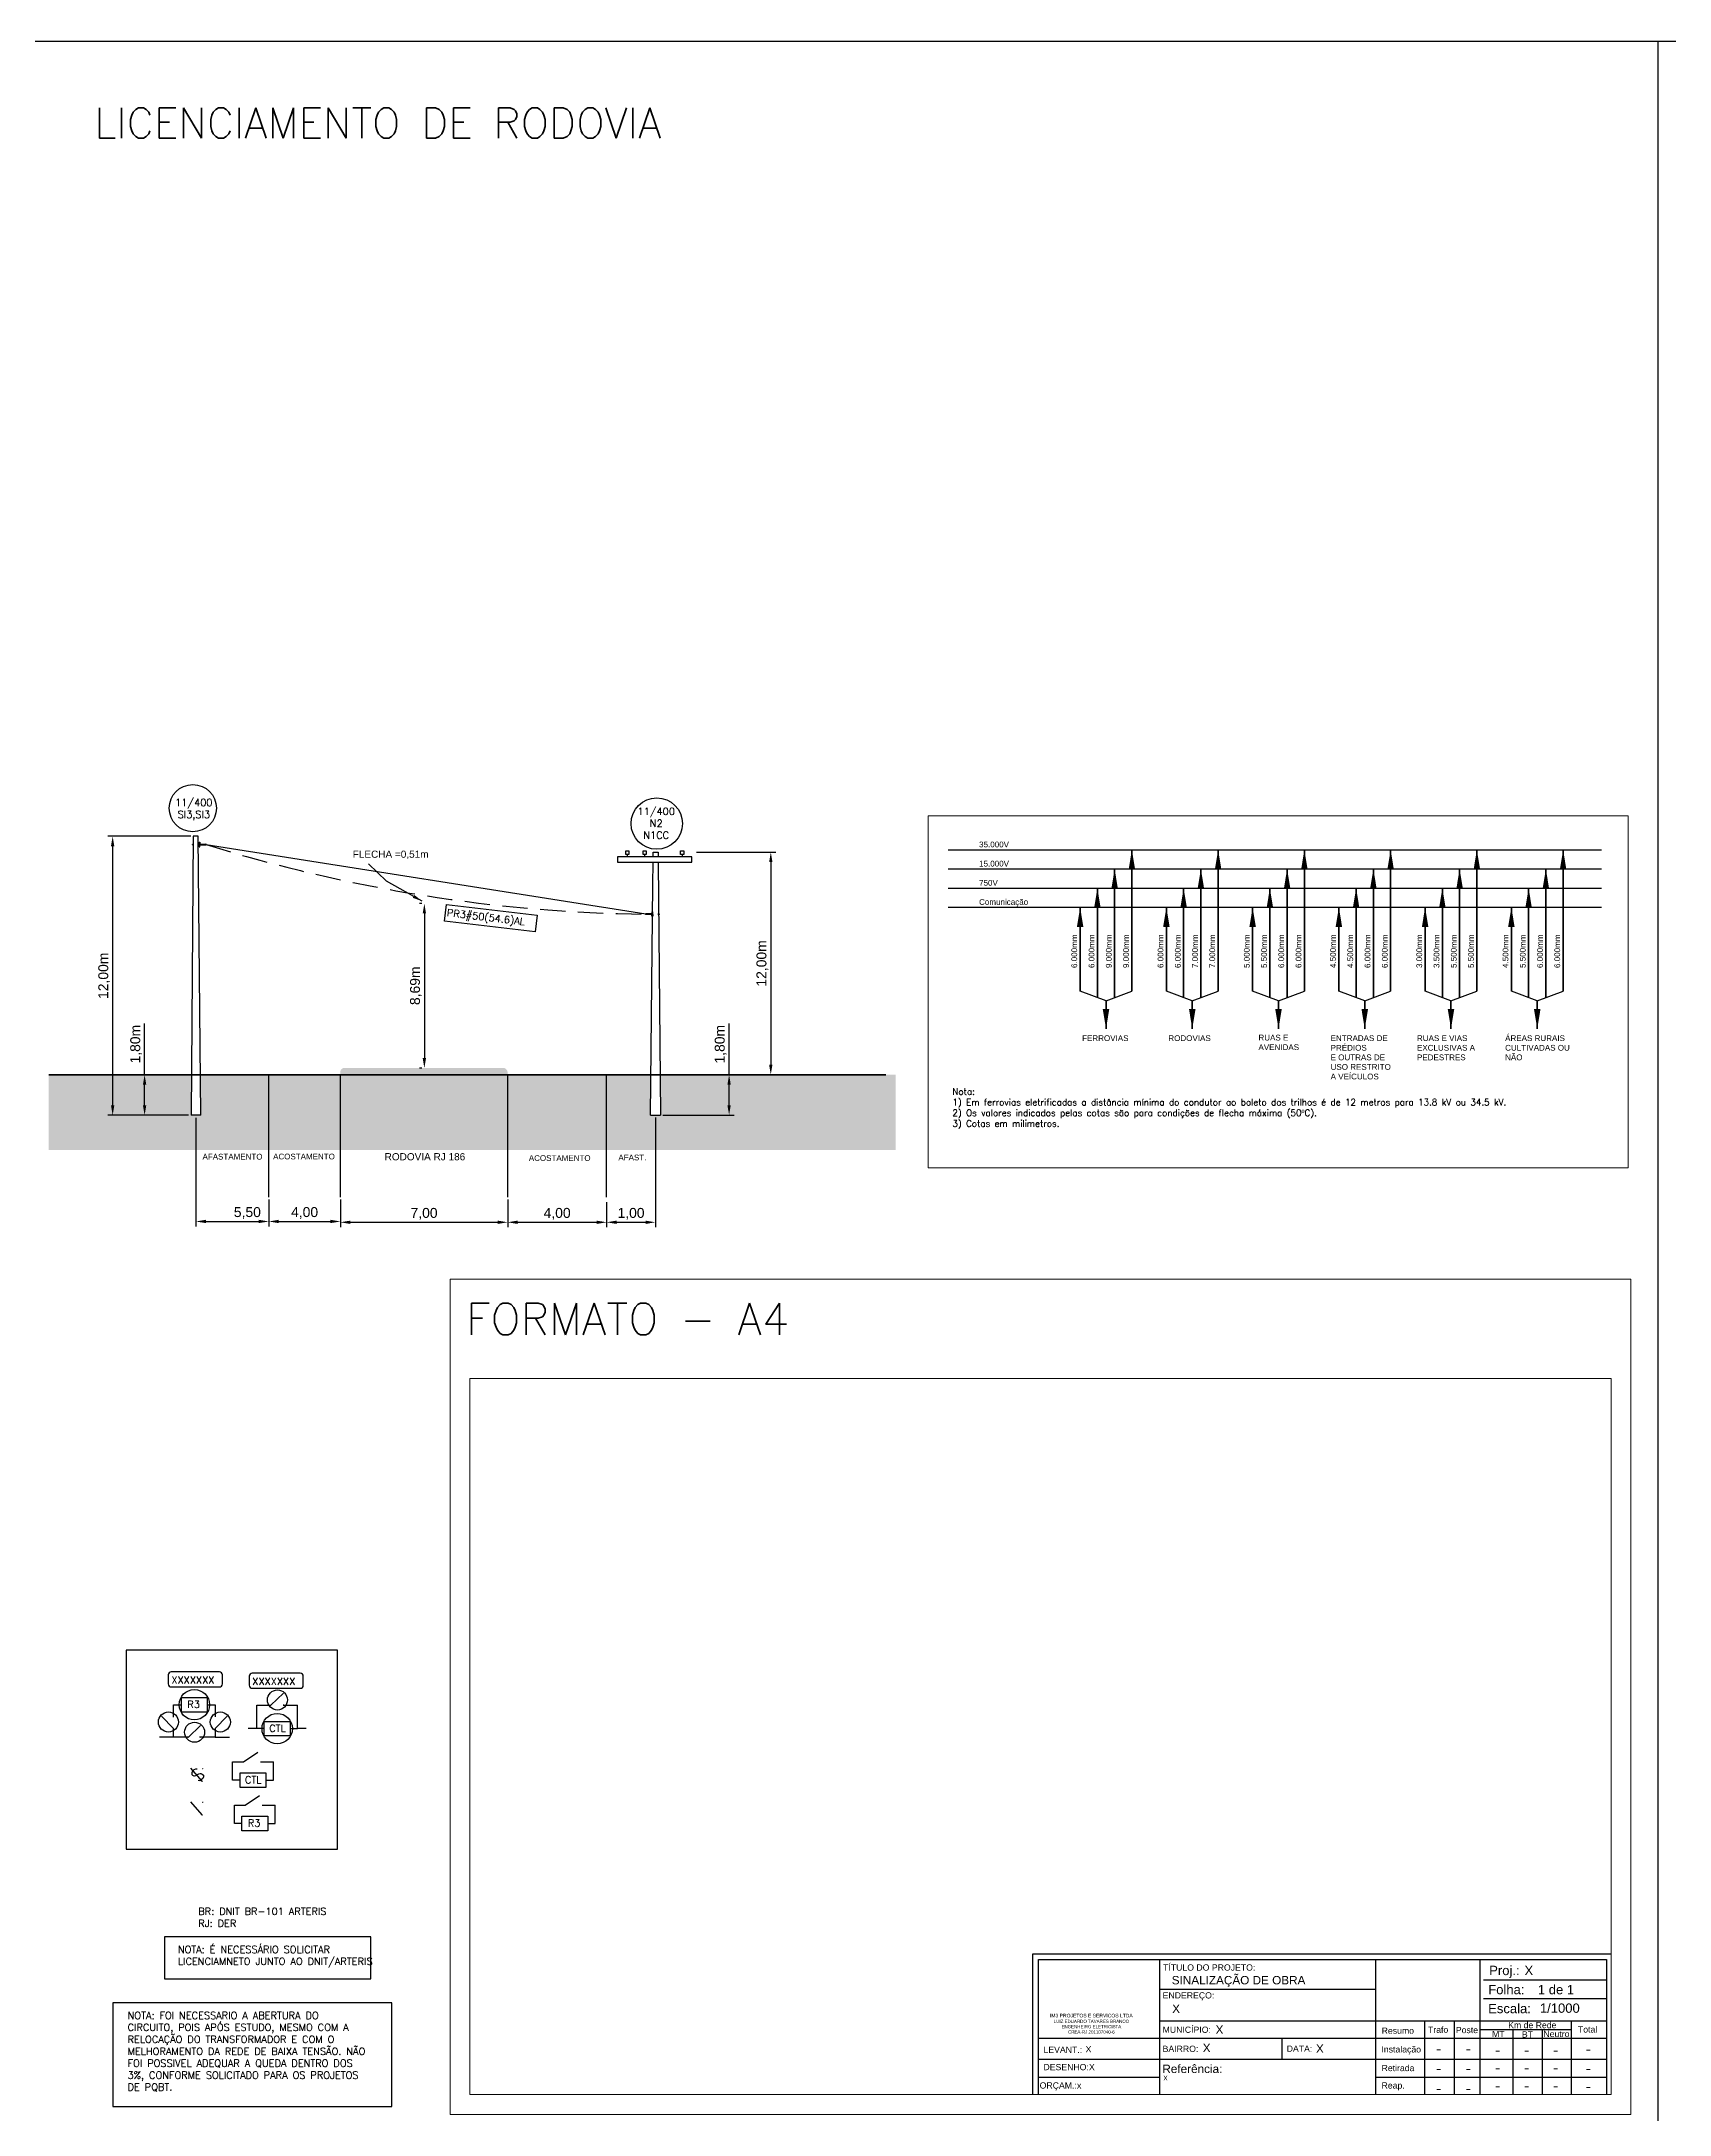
# Model space of a CAD drawing. Header units: millimetres. Extents: x 834033 to 836936, y 7531751 to 7534076.
# Drawn here: x 834470 to 834880, y 7533248 to 7533769 of the extents above; entities that cross this region are included whole.
import ezdxf
from ezdxf.enums import TextEntityAlignment as Align

# ---------------------------------------------------------------- set-up
doc = ezdxf.new("R2010")
doc.units = ezdxf.units.MM
doc.linetypes.add('HIDDEN', pattern=[9.525, 6.35, -3.175])
for name, color, linetype, lineweight in [('Arruamento', 14, 'Continuous', 5), ('MARGEM FOLHA', 6, 'Continuous', 60), ('POSTE', 3, 'Continuous', 13), ('REDE MT', 4, 'Continuous', 25), ('TERRA', 251, 'Continuous', 5)]:
    doc.layers.add(name, color=color, linetype=linetype, lineweight=lineweight)
for name, color, linetype in [('CARIMBO', 90, 'Continuous'), ('PRANCHA', 6, 'Continuous'), ('REDE-BT', 2, 'Continuous'), ('RUA', 1, 'Continuous')]:
    doc.layers.add(name, color=color, linetype=linetype)
doc.styles.add('ARIAL', font='arial.ttf', dxfattribs={"height": 1.6})
doc.styles.add('CARIMBO', font='simplex.shx', dxfattribs={"height": 3})
doc.styles.add('PADRÃO PROGEN', font='arial.ttf', dxfattribs={"height": 1.8})
doc.styles.add('REGUA100', font='ROMANS', dxfattribs={"height": 2.5})
doc.styles.add('ROMANS', font='ROMANS.shx', dxfattribs={"height": 1.8})
doc.styles.get("Standard").update_dxf_attribs({"font": 'arial.ttf'})
doc.dimstyles.new('Escala 1 para 750', dxfattribs={"dimtxt": 2, "dimasz": 2.5, "dimexe": 1, "dimexo": 1, "dimgap": 1, "dimtad": 1, "dimdec": 0, "dimlfac": 0.5714, "dimdsep": 46, "dimtxsty": 'ROMANS', "dimcen": 0, "dimse1": 1, "dimse2": 1, "dimsd1": 1, "dimsd2": 1, "dimadec": 0, "dimazin": 0, "dimtfac": 1, "dimtdec": 0, "dimtmove": 0, "dimatfit": 3, "dimfxl": 1, "dimarcsym": 0})
doc.dimstyles.new('ISO-25', dxfattribs={"dimtxt": 2.5, "dimasz": 2.5, "dimexe": 1.25, "dimexo": 0.625, "dimtad": 1, "dimtxsty": 'Standard', "dimcen": 2.5, "dimadec": 0, "dimazin": 0, "dimtfac": 1, "dimtmove": 0, "dimatfit": 3, "dimfxl": 1, "dimarcsym": 0})

# ---------------------------------------------------------------- blocks, each defined once
blk = doc.blocks.new('*D691')
at = {"layer": 'Defpoints', "color": 0, "linetype": 'ByBlock', "transparency": 16777216}
for p in [(834634.15, 7533565.54), (834625.6, 7533509.61), (834653.46, 7533509.61)]:
    blk.add_point(p, dxfattribs=at)
at = {"layer": 'RUA', "color": 0, "linetype": 'ByBlock', "lineweight": -2, "transparency": 16777216}
for p, q in [((834634.78, 7533565.54), (834654.71, 7533565.54)), ((834653.46, 7533563.04), (834653.46, 7533512.11)), ((834626.22, 7533509.61), (834654.71, 7533509.61))]:
    blk.add_line(p, q, dxfattribs=at)
at = {"layer": 'RUA', "color": 0, "linetype": 'ByBlock', "transparency": 16777216}
for points in [[(834653.05, 7533563.04), (834653.88, 7533563.04), (834653.46, 7533565.54)], [(834653.05, 7533512.11), (834653.88, 7533512.11), (834653.46, 7533509.61)]]:
    blk.add_solid(points, dxfattribs=at)
at = {"layer": 'RUA', "color": 0, "linetype": 'ByBlock', "transparency": 16777216, "insert": (834651.34, 7533537.58), "char_height": 2.5, "attachment_point": 5, "rotation": 90}
blk.add_mtext('12,00m', dxfattribs=at)
blk = doc.blocks.new('*D700')
at = {"layer": 'Defpoints', "color": 0, "linetype": 'ByBlock', "transparency": 16777216}
for p in [(834508.22, 7533569.55), (834487.94, 7533499.4), (834507.67, 7533499.4)]:
    blk.add_point(p, dxfattribs=at)
at = {"layer": 'RUA', "color": 0, "linetype": 'ByBlock', "lineweight": -2, "transparency": 16777216}
for p, q in [((834507.6, 7533569.55), (834486.69, 7533569.55)), ((834487.94, 7533567.05), (834487.94, 7533501.9)), ((834507.05, 7533499.4), (834486.69, 7533499.4))]:
    blk.add_line(p, q, dxfattribs=at)
at = {"layer": 'RUA', "color": 0, "linetype": 'ByBlock', "transparency": 16777216}
for points in [[(834487.52, 7533567.05), (834488.36, 7533567.05), (834487.94, 7533569.55)], [(834487.52, 7533501.9), (834488.36, 7533501.9), (834487.94, 7533499.4)]]:
    blk.add_solid(points, dxfattribs=at)
at = {"layer": 'RUA', "color": 0, "linetype": 'ByBlock', "transparency": 16777216, "insert": (834485.81, 7533534.47), "char_height": 2.5, "attachment_point": 5, "rotation": 90}
blk.add_mtext('12,00m', dxfattribs=at)
blk = doc.blocks.new('*D701')
at = {"layer": 'Defpoints', "color": 0, "linetype": 'ByBlock', "transparency": 16777216}
for p in [(834495.97, 7533509.61), (834507.67, 7533509.61), (834507.67, 7533499.4)]:
    blk.add_point(p, dxfattribs=at)
at = {"layer": 'RUA', "color": 0, "linetype": 'ByBlock', "lineweight": -2, "transparency": 16777216}
for p, q in [((834495.97, 7533509.61), (834495.97, 7533522.46)), ((834507.05, 7533509.61), (834494.72, 7533509.61)), ((834495.97, 7533501.9), (834495.97, 7533507.11)), ((834507.05, 7533499.4), (834494.72, 7533499.4))]:
    blk.add_line(p, q, dxfattribs=at)
at = {"layer": 'RUA', "color": 0, "linetype": 'ByBlock', "transparency": 16777216}
for points in [[(834495.56, 7533507.11), (834496.39, 7533507.11), (834495.97, 7533509.61)], [(834495.56, 7533501.9), (834496.39, 7533501.9), (834495.97, 7533499.4)]]:
    blk.add_solid(points, dxfattribs=at)
at = {"layer": 'RUA', "color": 0, "linetype": 'ByBlock', "transparency": 16777216, "insert": (834493.85, 7533517.28), "char_height": 2.5, "attachment_point": 5, "rotation": 90}
blk.add_mtext('1,80m', dxfattribs=at)
blk = doc.blocks.new('*D702')
at = {"layer": 'Defpoints', "color": 0, "linetype": 'ByBlock', "transparency": 16777216}
for p in [(834508.89, 7533499.4), (834527.19, 7533478.85), (834527.19, 7533472.71)]:
    blk.add_point(p, dxfattribs=at)
at = {"layer": 'RUA', "color": 0, "linetype": 'ByBlock', "lineweight": -2, "transparency": 16777216}
for p, q in [((834508.89, 7533498.77), (834508.89, 7533471.46)), ((834527.19, 7533478.22), (834527.19, 7533471.46)), ((834511.39, 7533472.71), (834524.69, 7533472.71))]:
    blk.add_line(p, q, dxfattribs=at)
at = {"layer": 'RUA', "color": 0, "linetype": 'ByBlock', "transparency": 16777216}
for points in [[(834511.39, 7533473.13), (834511.39, 7533472.3), (834508.89, 7533472.71)], [(834524.69, 7533473.13), (834524.69, 7533472.3), (834527.19, 7533472.71)]]:
    blk.add_solid(points, dxfattribs=at)
at = {"layer": 'RUA', "color": 0, "linetype": 'ByBlock', "transparency": 16777216, "insert": (834521.82, 7533474.84), "char_height": 2.5, "attachment_point": 5}
blk.add_mtext('5,50', dxfattribs=at)
blk = doc.blocks.new('*D703')
at = {"layer": 'Defpoints', "color": 0, "linetype": 'ByBlock', "transparency": 16777216}
for p in [(834527.19, 7533478.85), (834545.22, 7533478.85), (834545.22, 7533472.71)]:
    blk.add_point(p, dxfattribs=at)
at = {"layer": 'RUA', "color": 0, "linetype": 'ByBlock', "lineweight": -2, "transparency": 16777216}
for p, q in [((834527.19, 7533478.22), (834527.19, 7533471.46)), ((834545.22, 7533478.22), (834545.22, 7533471.46)), ((834529.69, 7533472.71), (834542.72, 7533472.71))]:
    blk.add_line(p, q, dxfattribs=at)
at = {"layer": 'RUA', "color": 0, "linetype": 'ByBlock', "transparency": 16777216}
for points in [[(834529.69, 7533473.13), (834529.69, 7533472.3), (834527.19, 7533472.71)], [(834542.72, 7533473.13), (834542.72, 7533472.3), (834545.22, 7533472.71)]]:
    blk.add_solid(points, dxfattribs=at)
at = {"layer": 'RUA', "color": 0, "linetype": 'ByBlock', "transparency": 16777216, "insert": (834536.21, 7533474.84), "char_height": 2.5, "attachment_point": 5}
blk.add_mtext('4,00', dxfattribs=at)
blk = doc.blocks.new('*D704')
at = {"layer": 'Defpoints', "color": 0, "linetype": 'ByBlock', "transparency": 16777216}
for p in [(834545.22, 7533478.85), (834587.29, 7533478.85), (834587.29, 7533472.51)]:
    blk.add_point(p, dxfattribs=at)
at = {"layer": 'RUA', "color": 0, "linetype": 'ByBlock', "lineweight": -2, "transparency": 16777216}
for p, q in [((834545.22, 7533478.22), (834545.22, 7533471.26)), ((834587.29, 7533478.22), (834587.29, 7533471.26)), ((834547.72, 7533472.51), (834584.79, 7533472.51))]:
    blk.add_line(p, q, dxfattribs=at)
at = {"layer": 'RUA', "color": 0, "linetype": 'ByBlock', "transparency": 16777216}
for points in [[(834547.72, 7533472.92), (834547.72, 7533472.09), (834545.22, 7533472.51)], [(834584.79, 7533472.92), (834584.79, 7533472.09), (834587.29, 7533472.51)]]:
    blk.add_solid(points, dxfattribs=at)
at = {"layer": 'RUA', "color": 0, "linetype": 'ByBlock', "transparency": 16777216, "insert": (834566.26, 7533474.63), "char_height": 2.5, "attachment_point": 5}
blk.add_mtext('7,00', dxfattribs=at)
blk = doc.blocks.new('*D705')
at = {"layer": 'Defpoints', "color": 0, "linetype": 'ByBlock', "transparency": 16777216}
for p in [(834587.29, 7533478.85), (834612.16, 7533478.18), (834612.16, 7533472.51)]:
    blk.add_point(p, dxfattribs=at)
at = {"layer": 'RUA', "color": 0, "linetype": 'ByBlock', "lineweight": -2, "transparency": 16777216}
for p, q in [((834587.29, 7533478.22), (834587.29, 7533471.26)), ((834612.16, 7533477.55), (834612.16, 7533471.26)), ((834589.79, 7533472.51), (834609.66, 7533472.51))]:
    blk.add_line(p, q, dxfattribs=at)
at = {"layer": 'RUA', "color": 0, "linetype": 'ByBlock', "transparency": 16777216}
for points in [[(834589.79, 7533472.92), (834589.79, 7533472.09), (834587.29, 7533472.51)], [(834609.66, 7533472.92), (834609.66, 7533472.09), (834612.16, 7533472.51)]]:
    blk.add_solid(points, dxfattribs=at)
at = {"layer": 'RUA', "color": 0, "linetype": 'ByBlock', "transparency": 16777216, "insert": (834599.73, 7533474.63), "char_height": 2.5, "attachment_point": 5}
blk.add_mtext('4,00', dxfattribs=at)
blk = doc.blocks.new('*D692')
at = {"layer": 'Defpoints', "color": 0, "linetype": 'ByBlock', "transparency": 16777216}
for p in [(834624.46, 7533499.44), (834612.16, 7533478.18), (834624.46, 7533472.51)]:
    blk.add_point(p, dxfattribs=at)
at = {"layer": 'RUA', "color": 0, "linetype": 'ByBlock', "lineweight": -2, "transparency": 16777216}
for p, q in [((834624.46, 7533498.81), (834624.46, 7533471.26)), ((834612.16, 7533477.55), (834612.16, 7533471.26)), ((834614.66, 7533472.51), (834621.96, 7533472.51))]:
    blk.add_line(p, q, dxfattribs=at)
at = {"layer": 'RUA', "color": 0, "linetype": 'ByBlock', "transparency": 16777216}
for points in [[(834614.66, 7533472.92), (834614.66, 7533472.09), (834612.16, 7533472.51)], [(834621.96, 7533472.92), (834621.96, 7533472.09), (834624.46, 7533472.51)]]:
    blk.add_solid(points, dxfattribs=at)
at = {"layer": 'RUA', "color": 0, "linetype": 'ByBlock', "transparency": 16777216, "insert": (834618.31, 7533474.63), "char_height": 2.5, "attachment_point": 5}
blk.add_mtext('1,00', dxfattribs=at)
blk = doc.blocks.new('*D690')
at = {"layer": 'Defpoints', "color": 0, "linetype": 'ByBlock', "transparency": 16777216}
for p in [(834625.6, 7533509.6), (834642.98, 7533509.6), (834625.68, 7533499.44)]:
    blk.add_point(p, dxfattribs=at)
at = {"layer": 'RUA', "color": 0, "linetype": 'ByBlock', "lineweight": -2, "transparency": 16777216}
for p, q in [((834642.98, 7533509.6), (834642.98, 7533522.45)), ((834626.22, 7533509.6), (834644.23, 7533509.6)), ((834642.98, 7533501.94), (834642.98, 7533507.1)), ((834626.31, 7533499.44), (834644.23, 7533499.44))]:
    blk.add_line(p, q, dxfattribs=at)
at = {"layer": 'RUA', "color": 0, "linetype": 'ByBlock', "transparency": 16777216}
for points in [[(834642.56, 7533507.1), (834643.39, 7533507.1), (834642.98, 7533509.6)], [(834642.56, 7533501.94), (834643.39, 7533501.94), (834642.98, 7533499.44)]]:
    blk.add_solid(points, dxfattribs=at)
at = {"layer": 'RUA', "color": 0, "linetype": 'ByBlock', "transparency": 16777216, "insert": (834640.85, 7533517.27), "char_height": 2.5, "attachment_point": 5, "rotation": 90}
blk.add_mtext('1,80m', dxfattribs=at)
blk = doc.blocks.new('bloco20')
at = {"lineweight": 30}
for p, q in [((3408.66, 1815.93), (3408.66, 1820.52)), ((3408.66, 1820.52), (3411.39, 1820.52)), ((3411.39, 1820.52), (3415, 1823)), ((3415.66, 1820.52), (3418.93, 1820.52)), ((3418.93, 1815.93), (3418.93, 1820.52)), ((3410.55, 1815.93), (3408.66, 1815.93)), ((3417.05, 1815.93), (3418.93, 1815.93))]:
    blk.add_line(p, q, dxfattribs=at)
blk.add_lwpolyline([(3410.55, 1817.77), (3417.05, 1817.77), (3417.05, 1814.09), (3410.55, 1814.09)], close=True, dxfattribs=at)
blk = doc.blocks.new('bloco23')
at = {"lineweight": 30}
for p, q in [((3359.14, 1816.93), (3359.14, 1821.51)), ((3359.14, 1821.51), (3361.87, 1821.51)), ((3361.87, 1821.51), (3365.48, 1824)), ((3366.14, 1821.51), (3369.41, 1821.51)), ((3369.41, 1816.93), (3369.41, 1821.51)), ((3361.03, 1816.93), (3359.14, 1816.93)), ((3361.03, 1818.77), (3367.53, 1818.77)), ((3361.03, 1815.08), (3361.03, 1818.77)), ((3367.53, 1815.08), (3361.03, 1815.08)), ((3367.53, 1816.93), (3369.41, 1816.93))]:
    blk.add_line(p, q, dxfattribs=at)
blk = doc.blocks.new('ch')
for points in [[(1569.7, 918.15, 1), (1569.43, 917.98, 1)], [(1569.88, 921.39, 1), (1569.61, 921.22, 1)]]:
    blk.add_hatch(color=256).paths.add_polyline_path(points)
blk.add_line((1569.56, 918.14), (1566.76, 921.45))
at = {"style": 'CARIMBO'}
blk.add_text('S', height=3.12, rotation=45.3947, dxfattribs=at).set_placement((1568.61, 917.7))
blk = doc.blocks.new('FACA')
for points in [[(3366.52, 1841.34, 1), (3366.25, 1841.17, 1)], [(3366.7, 1844.59, 1), (3366.43, 1844.41, 1)]]:
    blk.add_hatch(color=256).paths.add_polyline_path(points)
blk.add_line((3366.38, 1841.34), (3363.57, 1844.65))
blk = doc.blocks.new('R3 UNIF PROJ')
for points in [[(0, 5.1), (0, 8.21), (2, 8.21)], [(8.5, 8.21), (10.5, 8.21), (10.5, 5.14)], [(3.66, 0), (0, 0), (0, 2.21)], [(10.5, 2.21), (10.5, 0), (6.54, 0)]]:
    blk.add_lwpolyline(points)
blk.add_lwpolyline([(2, 10.05), (8.5, 10.05), (8.5, 6.36), (2, 6.36)], close=True)
for centre, radius in [((5.25, 8.21), 3.82), ((-1.28, 3.85), 2.52), ((11.78, 3.85), 2.52), ((5.3, 1.28), 2.52)]:
    blk.add_circle(centre, radius)
for p, rotation in [((-3241.64, -2050.78), 3.669147746383922), ((-2049.34, 3241.64), 273.6691477463839)]:
    blk.add_blockref('FACA', p, dxfattribs=dict(rotation=rotation))
at = {"xscale": -1, "rotation": 356.3308522536161}
blk.add_blockref('FACA', (3252.14, -2050.78), dxfattribs=at)
at = {"style": 'ROMANS'}
blk.add_text('R3', height=1.8, dxfattribs=at).set_placement((3.48, 7.41))
blk = doc.blocks.new('CTL UNIF PROJ')
at = {"lineweight": 30}
for p, q in [((0, 0), (0, 5.93)), ((0, 5.93), (3.56, 5.93)), ((6.61, 5.93), (10.27, 5.93)), ((10.27, 0), (10.27, 5.93)), ((1.89, 0), (0, 0)), ((8.39, 0), (10.27, 0))]:
    blk.add_line(p, q, dxfattribs=at)
blk.add_lwpolyline([(1.89, 1.84), (8.39, 1.84), (8.39, -1.84), (1.89, -1.84)], close=True, dxfattribs=at)
for centre, radius in [((5.2, 7.21), 2.52), ((5.14, 0), 3.82)]:
    blk.add_circle(centre, radius)
at = {"rotation": 273.6691477463839}
blk.add_blockref('FACA', (-2049.43, 3247.57), dxfattribs=at)
at = {"lineweight": 30, "insert": (3.13, 1), "char_height": 1.8, "attachment_point": 1, "style": 'ROMANS'}
blk.add_mtext_dynamic_manual_height_columns('CTL', width=6.0325, gutter_width=9, heights=[0], dxfattribs=at)

msp = doc.modelspace()

# ---------------------------------------------------------------- hatches: boundary and pattern name
at = {"layer": 'RUA', "linetype": 'ByBlock'}
msp.add_hatch(color=256, dxfattribs=at).paths.add_polyline_path([(834587.253, 7533509.632), (834587.253, 7533510.317, 0.3127112), (834586.321, 7533511.317), (834546.214, 7533511.317, 0.4142136), (834545.214, 7533510.317), (834545.214, 7533509.605)])
at = {"layer": 'TERRA'}
h = msp.add_hatch(dxfattribs=at)
h.set_pattern_fill('EARTH1', color=256, scale=0.3, angle=45, style=0)
h.set_pattern_definition([(45, (833861.2182, 7532930.5555), (3e-16, 2.694077), [1.905, -1.905]), (45, (833860.713, 7532931.0606), (3e-16, 2.694077), [1.905, -1.905]), (45, (833860.2079, 7532931.5657), (3e-16, 2.694077), [1.905, -1.905]), (135, (833860.2079, 7532931.9025), (-2.694077, 3e-16), [1.905, -1.905]), (135, (833860.713, 7532932.4076), (-2.694077, 3e-16), [1.905, -1.905]), (135, (833861.2182, 7532932.9128), (-2.694077, 3e-16), [1.905, -1.905])])
h.paths.add_polyline_path([(834623.352, 7533509.607), (834621.921, 7533509.607), (834605.322, 7533509.607), (834605.322, 7533490.649), (834684.897, 7533490.649), (834684.897, 7533509.607), (834625.576, 7533509.607), (834625.575, 7533509.607), (834625.676, 7533499.321), (834623.251, 7533499.321)])
h.paths.add_polyline_path([(834587.292, 7533509.607), (834587.292, 7533490.649), (834605.322, 7533490.649), (834605.322, 7533509.607)])
h.paths.add_polyline_path([(834587.292, 7533490.649), (834587.292, 7533509.607), (834545.222, 7533509.607), (834545.222, 7533490.649)])
h.paths.add_polyline_path([(834545.222, 7533490.649), (834545.222, 7533509.607), (834527.192, 7533509.607), (834527.192, 7533490.649)])
h.paths.add_polyline_path([(834510.114, 7533499.395), (834507.673, 7533499.395), (834507.758, 7533509.7), (834471.887, 7533509.607), (834471.887, 7533490.649), (834527.192, 7533490.649), (834527.192, 7533509.607), (834510.011, 7533509.493)])

# ---------------------------------------------------------------- linework, layer by layer
for p, q in [((834876.602, 7533240.58), (834876.602, 7533769.359)), ((834698.071, 7533566.168), (834862.394, 7533566.168)), ((834705.52, 7533566.168), (834711.189, 7533566.168)), ((834698.071, 7533561.348), (834862.394, 7533561.348)), ((834705.52, 7533561.348), (834711.189, 7533561.348)), ((834698.071, 7533556.527), (834862.394, 7533556.527)), ((834705.52, 7533556.527), (834711.189, 7533556.527)), ((834698.071, 7533551.707), (834862.394, 7533551.707)), ((834705.52, 7533551.707), (834711.189, 7533551.707)), ((834737.771, 7533528.176), (834731.264, 7533530.586)), ((834737.771, 7533528.176), (834744.278, 7533530.586)), ((834759.462, 7533528.176), (834752.955, 7533530.586)), ((834759.462, 7533528.176), (834765.969, 7533530.586)), ((834781.153, 7533528.176), (834774.646, 7533530.586)), ((834781.153, 7533528.176), (834787.66, 7533530.586)), ((834802.844, 7533528.176), (834796.337, 7533530.586)), ((834802.844, 7533528.176), (834809.351, 7533530.586)), ((834824.535, 7533528.176), (834818.028, 7533530.586)), ((834824.535, 7533528.176), (834831.042, 7533530.586)), ((834846.226, 7533528.176), (834839.719, 7533530.586)), ((834846.226, 7533528.176), (834852.733, 7533530.586)), ((834719.35, 7533288.622, 0), (834864.79, 7533288.622, 0)), ((834719.35, 7533253.211, 0), (834719.35, 7533288.622, 0)), ((834720.786, 7533287.186, 0), (834863.658, 7533287.186, 0)), ((834720.786, 7533253.211, 0), (834720.786, 7533287.186, 0)), ((834751.184, 7533287.186, 0), (834751.184, 7533253.211, 0)), ((834805.52, 7533287.186, 0), (834805.52, 7533253.211, 0)), ((834831.759, 7533287.186, 0), (834831.759, 7533253.211, 0)), ((834863.658, 7533287.186, 0), (834863.658, 7533253.211, 0)), ((834832.743, 7533282.064, 0), (834863.658, 7533282.064, 0)), ((834751.184, 7533279.752, 0), (834805.52, 7533279.752, 0)), ((834832.743, 7533277.359, 0), (834863.658, 7533277.359, 0)), ((834805.52, 7533271.674, 0), (834751.184, 7533271.674, 0)), ((834863.658, 7533271.674, 0), (834805.52, 7533271.674, 0)), ((834817.868, 7533271.674, 0), (834817.868, 7533253.211, 0)), ((834825.305, 7533271.674, 0), (834825.305, 7533253.211, 0)), ((834854.758, 7533271.674, 0), (834854.758, 7533253.211, 0)), ((834805.52, 7533267.295, 0), (834720.749, 7533267.295, 0)), ((834781.978, 7533267.295, 0), (834781.978, 7533262.022, 0)), ((834863.658, 7533267.295, 0), (834805.52, 7533267.295, 0)), ((834831.759, 7533269.574, 0), (834854.758, 7533269.574, 0)), ((834840.117, 7533269.574, 0), (834840.117, 7533253.211, 0)), ((834847.438, 7533269.574, 0), (834847.438, 7533253.211, 0)), ((834805.52, 7533262.022, 0), (834720.764, 7533262.022, 0)), ((834863.658, 7533262.022, 0), (834805.52, 7533262.022, 0)), ((834751.184, 7533257.493, 0.001), (834720.786, 7533257.493, 0.001)), ((834863.658, 7533257.493, 0.001), (834805.568, 7533257.493, 0.001))]:
    msp.add_line(p, q)
at = {"lineweight": 30}
msp.add_line((834526.954, 7533323.206), (834526.954, 7533319.519), dxfattribs=at)
msp.add_lwpolyline([(834468.174, 7533084.986), (834468.174, 7533066.409), (835446.483, 7533066.409), (835446.483, 7533769.359), (834468.174, 7533769.359), (834468.174, 7533222.864)])
for points in [[(834571.396, 7533548.22), (834571.888, 7533552.373), (834594.683, 7533549.674), (834594.191, 7533545.521)], [(834544.5, 7533364.935), (834491.345, 7533364.935), (834491.345, 7533314.914), (834544.5, 7533314.914)]]:
    msp.add_lwpolyline(points, close=True)
for points in [[(834501.913, 7533356.46, 0.4142136), (834502.685, 7533355.689), (834514.77, 7533355.689, 0.4142136), (834515.541, 7533356.46), (834515.541, 7533358.703, 0.4142136), (834514.77, 7533359.474), (834502.685, 7533359.474, 0.4142136), (834501.913, 7533358.703)], [(834522.261, 7533356.129, 0.4142136), (834523.033, 7533355.358), (834535.118, 7533355.358, 0.4142136), (834535.889, 7533356.129), (834535.889, 7533358.371, 0.4142136), (834535.118, 7533359.143), (834523.033, 7533359.143, 0.4142136), (834522.261, 7533358.371)]]:
    msp.add_lwpolyline(points, format="xyb", close=True)
for centre, radius in [((834508.108, 7533576.619), 5.937), ((834624.788, 7533572.753), 6.461)]:
    msp.add_circle(centre, radius)
at = {"layer": 'Arruamento', "color": 2}
msp.add_lwpolyline([(834869.128, 7533574.667), (834693.059, 7533574.667), (834693.059, 7533486.215), (834869.128, 7533486.215)], close=True, dxfattribs=at)
at = {"layer": 'MARGEM FOLHA', "linetype": 'ByBlock'}
msp.add_line((834471.887, 7533509.607), (834682.411, 7533509.607), dxfattribs=at)
at = {"layer": 'POSTE'}
for p, q in [((834572.79, 7533248.211, 0), (834572.79, 7533458.211, 0)), ((834572.79, 7533458.211, 0), (834869.79, 7533458.211, 0)), ((834869.79, 7533458.211, 0), (834869.79, 7533248.211, 0)), ((834577.79, 7533433.211, 0), (834864.79, 7533433.211, 0)), ((834577.79, 7533253.211, 0), (834577.79, 7533433.211, 0)), ((834864.79, 7533433.211, 0), (834864.79, 7533253.211, 0)), ((834864.79, 7533253.211, 0), (834577.79, 7533253.211, 0)), ((834869.79, 7533248.211, 0), (834572.79, 7533248.211, 0))]:
    msp.add_line(p, q, dxfattribs=at)
at = {"layer": 'PRANCHA'}
for points in [[(834552.861, 7533292.904), (834500.941, 7533292.904), (834500.941, 7533282.28), (834552.861, 7533282.28)], [(834558.138, 7533276.272), (834487.974, 7533276.272), (834487.974, 7533250.251), (834558.138, 7533250.251)]]:
    msp.add_lwpolyline(points, close=True, dxfattribs=at)
at = {"layer": 'REDE MT'}
for p, q in [((834524.182, 7533345.208), (834521.997, 7533345.208)), ((834536.638, 7533345.208), (834534.453, 7533345.208)), ((834503.242, 7533343.028), (834499.71, 7533343.028)), ((834513.743, 7533343.028), (834517.367, 7533343.028))]:
    msp.add_line(p, q, dxfattribs=at)
at = {"layer": 'REDE-BT'}
for p, q in [((834508.22, 7533569.548), (834507.673, 7533499.395)), ((834509.441, 7533569.548), (834508.22, 7533569.548)), ((834510.114, 7533499.395), (834509.441, 7533569.548)), ((834623.833, 7533557.382), (834623.89, 7533563.003)), ((834623.9, 7533564.369), (834623.912, 7533565.544)), ((834623.912, 7533565.544), (834625.132, 7533565.544)), ((834625.132, 7533565.544), (834625.142, 7533564.369)), ((834625.158, 7533563.003), (834625.684, 7533499.439)), ((834623.243, 7533499.439), (834623.833, 7533557.382)), ((834510.114, 7533499.395), (834507.673, 7533499.395)), ((834623.243, 7533499.439), (834625.684, 7533499.439))]:
    msp.add_line(p, q, dxfattribs=at)
at = {"layer": 'REDE-BT', "linetype": 'Continuous'}
msp.add_line((834511.469, 7533567.478), (834622.07, 7533550.091), dxfattribs=at)
at = {"layer": 'REDE-BT', "linetype": 'HIDDEN'}
msp.add_arc((834626.438, 7533936.001), 386.041, 252.67362, 269.33626, dxfattribs=at)
at = {"layer": 'RUA'}
for p, q in [((834508.065, 7533567.478), (834508.012, 7533567.478)), ((834508.012, 7533567.387), (834508.012, 7533567.478)), ((834508.065, 7533567.478), (834508.065, 7533567.433)), ((834508.148, 7533567.523), (834508.086, 7533567.523)), ((834508.148, 7533567.601), (834508.203, 7533567.601)), ((834508.148, 7533567.601), (834508.148, 7533567.258)), ((834508.148, 7533567.523), (834508.148, 7533567.601)), ((834508.203, 7533567.258), (834508.203, 7533567.601)), ((834509.679, 7533567.582), (834509.679, 7533568.042)), ((834509.679, 7533568.042), (834509.888, 7533568.042)), ((834509.679, 7533567.373), (834509.679, 7533567.582)), ((834509.888, 7533568.042), (834509.888, 7533567.582)), ((834509.888, 7533567.582), (834511.365, 7533567.582)), ((834509.888, 7533567.373), (834509.888, 7533567.582)), ((834508.065, 7533567.387), (834508.012, 7533567.387)), ((834508.065, 7533567.433), (834508.065, 7533567.387)), ((834508.148, 7533567.433), (834508.086, 7533567.433)), ((834508.148, 7533567.342), (834508.086, 7533567.342)), ((834508.148, 7533567.258), (834508.203, 7533567.258)), ((834509.679, 7533567.373), (834509.679, 7533566.913)), ((834509.679, 7533566.913), (834509.888, 7533566.913)), ((834509.888, 7533567.373), (834511.295, 7533567.373)), ((834509.888, 7533567.373), (834511.365, 7533567.373)), ((834509.888, 7533566.913), (834509.888, 7533567.373)), ((834617.365, 7533564.949), (834617.365, 7533564.369)), ((834621.734, 7533564.949), (834621.734, 7533564.369)), ((834631.189, 7533564.949), (834631.189, 7533564.369)), ((834623.547, 7533550.091), (834622.07, 7533550.091)), ((834623.547, 7533549.882), (834622.07, 7533549.882)), ((834623.547, 7533549.882), (834622.14, 7533549.882)), ((834623.547, 7533550.551), (834623.547, 7533550.091)), ((834623.756, 7533550.551), (834623.547, 7533550.551)), ((834623.547, 7533549.882), (834623.547, 7533550.091)), ((834623.547, 7533549.422), (834623.547, 7533549.882)), ((834623.756, 7533549.422), (834623.547, 7533549.422)), ((834623.756, 7533550.091), (834623.756, 7533550.551)), ((834623.756, 7533549.882), (834623.756, 7533550.091)), ((834623.756, 7533549.882), (834623.756, 7533549.422)), ((834625.287, 7533550.11), (834625.232, 7533550.11)), ((834625.232, 7533549.767), (834625.232, 7533550.11)), ((834625.287, 7533549.767), (834625.232, 7533549.767)), ((834625.287, 7533550.11), (834625.287, 7533549.767)), ((834625.287, 7533550.032), (834625.287, 7533550.11)), ((834625.287, 7533550.032), (834625.349, 7533550.032)), ((834625.287, 7533549.942), (834625.349, 7533549.942)), ((834625.287, 7533549.851), (834625.349, 7533549.851)), ((834625.37, 7533549.987), (834625.423, 7533549.987)), ((834625.37, 7533549.987), (834625.37, 7533549.942)), ((834625.37, 7533549.942), (834625.37, 7533549.896)), ((834625.37, 7533549.896), (834625.423, 7533549.896)), ((834625.423, 7533549.896), (834625.423, 7533549.987))]:
    msp.add_line(p, q, dxfattribs=at)
at = {"layer": 'RUA', "linetype": 'ByBlock'}
for p, q in [((834565.711, 7533552.651), (834565.086, 7533552.651)), ((834566.336, 7533550.151), (834566.336, 7533513.774)), ((834565.711, 7533511.274), (834565.086, 7533511.274)), ((834527.192, 7533478.845), (834527.192, 7533509.607)), ((834545.222, 7533478.845), (834545.222, 7533509.607)), ((834587.292, 7533478.845), (834587.292, 7533509.607)), ((834612.163, 7533478.846, 0), (834612.163, 7533509.608, 0))]:
    msp.add_line(p, q, dxfattribs=at)
at = {"layer": 'RUA'}
msp.add_lwpolyline([(834620.832, 7533563.003), (834633.616, 7533563.003), (834633.616, 7533564.369), (834614.925, 7533564.369), (834614.925, 7533563.003), (834620.832, 7533563.003)], dxfattribs=at)
for points in [[(834616.965, 7533565.867), (834617.765, 7533565.867), (834617.765, 7533564.949), (834616.965, 7533564.949)], [(834621.334, 7533565.867), (834622.133, 7533565.867), (834622.133, 7533564.949), (834621.334, 7533564.949)], [(834630.79, 7533565.867), (834631.589, 7533565.867), (834631.589, 7533564.949), (834630.79, 7533564.949)]]:
    msp.add_lwpolyline(points, close=True, dxfattribs=at)
for centre, radius, start, end in [((834508.124, 7533567.478), 0.0588, 129.68604, 230.31396), ((834511.365, 7533567.478), 0.105, 270, 90), ((834508.124, 7533567.387), 0.0587, 129.60429, 230.39571), ((834622.07, 7533549.986), 0.105, 90, 270), ((834625.311, 7533549.987), 0.0588, 309.68604, 50.31396), ((834625.311, 7533549.896), 0.0587, 309.60429, 50.39571)]:
    msp.add_arc(centre, radius, start, end, dxfattribs=at)
at = {"layer": 'RUA', "linetype": 'ByBlock'}
for points in [[(834566.752, 7533550.151), (834565.919, 7533550.151), (834566.336, 7533552.651)], [(834565.919, 7533513.774), (834566.752, 7533513.774), (834566.336, 7533511.274)]]:
    msp.add_solid(points, dxfattribs=at)

# ---------------------------------------------------------------- block references
for name, p in [('R3 UNIF PROJ', (834503.242, 7533343.028)), ('CTL UNIF PROJ', (834524.182, 7533345.208)), ('bloco20', (831109.428, 7531516.312)), ('ch', (832940.86, 7532413.844)), ('bloco23', (831159.429, 7531504.436)), ('FACA', (831144.043, 7531482.198))]:
    msp.add_blockref(name, p)

# ---------------------------------------------------------------- texts
at = {"style": 'ROMANS'}
msp.add_text('PR3#50(54.6)AL', height=1.8, rotation=353.24728, dxfattribs=at).set_placement((834571.926, 7533549.486))
for s, height, style, p in [('FORMATO - A4', 8, 'ROMANS', (834576.813, 7533444.206, 0)), ('XXXXXXX', 1.8, 'ROMANS', (834502.726, 7533356.547)), ('XXXXXXX', 1.8, 'ROMANS', (834523.074, 7533356.215)), ('R3', 1.8, 'ROMANS', (834521.93, 7533320.566)), ('LEVANT.:', 1.5649, 'ARIAL', (834722.044, 7533263.702, 0)), ('X', 1.565, 'ARIAL', (834732.637, 7533263.847, 0)), ('DESENHO:', 1.5649, 'ARIAL', (834722.041, 7533259.348, 0)), ('X', 1.565, 'ARIAL', (834733.488, 7533259.344, 0)), ('ORÇAM.:', 1.5649, 'ARIAL', (834721.085, 7533254.728, 0)), ('x ', 1.5649, 'ARIAL', (834730.473, 7533254.733, 0))]:
    msp.add_text(s, height=height, dxfattribs=dict(style=style)).set_placement(p)
for s, height, p in [('TÍTULO DO PROJETO:', 1.56492, (834752.125, 7533284.38, 0)), ('SINALIZAÇÃO DE OBRA', 2.11264, (834754.299, 7533280.924, 0)), ('Folha: ', 2.3474, (834833.899, 7533278.446, 0)), ('X', 2.347, (834843.023, 7533283.252, 0)), ('1 de 1', 2.3474, (834846.385, 7533278.431, 0)), ('ENDEREÇO:', 1.5649, (834752.008, 7533277.377, 0)), ('X ', 2.1126, (834754.415, 7533273.732, 0)), ('Escala:', 2.3474, (834833.885, 7533273.675, 0)), ('1/1000', 2.3474, (834846.891, 7533273.777, 0)), ('MUNICÍPIO:', 1.5649, (834752.008, 7533268.74, 0)), ('X ', 2.1126, (834765.329, 7533268.495, 0)), ('Trafo', 1.5649, (834818.744, 7533268.737, 0)), ('Km de Rede', 1.5649, (834838.909, 7533269.892, 0)), ('Total', 1.5649, (834856.456, 7533268.808, 0)), ('BAIRRO:', 1.5649, (834752.006, 7533263.945, 0)), ('X ', 2.1126, (834762.095, 7533263.897, 0)), ('DATA:', 1.5649, (834783.21, 7533263.975, 0)), ('X ', 2.1126, (834790.576, 7533263.736, 0)), ('Instalação', 1.5649, (834807.035, 7533263.805, 0)), ('Resumo', 1.5649, (834807.093, 7533268.508, 0)), ('Poste', 1.5649, (834825.755, 7533268.666, 0)), ('MT', 1.5649, (834834.861, 7533267.655, 0)), ('BT', 1.5649, (834842.364, 7533267.559, 0)), ('Neutro', 1.5649, (834847.773, 7533267.68, 0)), ('Referência:', 2.11264, (834751.942, 7533258.631, 0)), ('Retirada', 1.5649, (834807.078, 7533259.109, 0)), ('Reap.', 1.5649, (834807.07, 7533254.732, 0))]:
    msp.add_text(s, height=height).set_placement(p)
at = {"style": 'REGUA100'}
for p in [(834821.42, 7533263.974, 0), (834828.92, 7533263.974, 0), (834836.298, 7533263.652), (834843.598, 7533263.652), (834850.898, 7533263.652), (834859.09, 7533263.839), (834821.42, 7533258.974, 0), (834828.92, 7533258.974, 0), (834836.298, 7533259.152), (834836.298, 7533254.652), (834843.598, 7533259.152), (834843.598, 7533254.652), (834850.898, 7533259.152), (834850.898, 7533254.652), (834859.09, 7533258.979), (834859.09, 7533254.449), (834821.42, 7533253.974, 0), (834828.92, 7533253.974, 0)]:
    msp.add_text('-', height=1.192, dxfattribs=at).set_placement(p, align=Align.CENTER)
at = {"attachment_point": 1, "style": 'ROMANS'}
for s, width, gutter_width, insert, char_height in [('LICENCIAMENTO DE RODOVIA', 601.34807, 37.89, (834483.367, 7533752.65), 7.578), ('\\pxqc;11/400\\PN2\\PN1CC', 12.82605, 9, (834618.231, 7533576.725, 0), 1.8), ('BR: DNIT BR-101 ARTERIS\\PRJ: DER', 43.12315, 9, (834509.477, 7533300.182), 1.8)]:
    msp.add_mtext_dynamic_manual_height_columns(s, width=width, gutter_width=gutter_width, heights=[0], dxfattribs=dict(at, insert=insert, char_height=char_height))
at = {"linetype": 'Continuous', "ltscale": 0.3, "insert": (834508.353, 7533576.252), "char_height": 1.8, "width": 9.90219, "attachment_point": 5, "style": 'ROMANS'}
msp.add_mtext('11/400\\PSI3,SI3', dxfattribs=at)
at = {"attachment_point": 1}
for s, insert, char_height, width in [('35.000V', (834705.846, 7533568.212), 1.4461, 5.38593), ('15.000V', (834705.846, 7533563.392), 1.4461, 5.38593), ('750V', (834705.846, 7533558.572), 1.4461, 5.38593), ('Comunicação', (834705.846, 7533553.752), 1.44606, 5.38593), ('FERROVIAS', (834731.759, 7533519.513), 1.4461, 5.38593), ('RODOVIAS', (834753.45, 7533519.513), 1.4461, 5.38593), ('RUAS E\\PAVENIDAS', (834776.107, 7533519.658), 1.4461, 24.72036), ('ENTRADAS DE PRÉDIOS  \\PE OUTRAS DE USO RESTRITO A VEÍCULOS ', (834794.258, 7533519.513), 1.44606, 16.21989), ('RUAS E VIAS EXCLUSIVAS A PEDESTRES', (834815.981, 7533519.513), 1.44606, 16.57276), ('ÁREAS RURAIS CULTIVADAS OU NÃO', (834838.149, 7533519.513), 1.44606, 16.45897), ('{\\Fromans|c0;Nota:\\P1) Em ferrovias eletrificadas a distância mínima do condutor ao boleto dos trilhos é de 12 metros para 13.8 kV ou 34.5 kV.\\P2) Os valores indicados pelas cotas são para condições de flecha máxima (50ºC). \\P3) Cotas em milimetros.}', (834699.138, 7533506.182), 1.606737, 165.89677), ('Proj.:', (834834.144, 7533285.6, 0), 2.3474, 11.03397)]:
    msp.add_mtext(s, dxfattribs=dict(at, insert=insert, char_height=char_height, width=width))
for s, insert, char_height, width, style in [('FLECHA =0,51m', (834548.318, 7533565.944), 1.8, 26.6506, 'PADRÃO PROGEN'), ('AFASTAMENTO', (834510.544, 7533489.716), 1.44, 21.32048, 'PADRÃO PROGEN'), ('ACOSTAMENTO\\P', (834528.293, 7533489.754), 1.44, 21.32048, 'PADRÃO PROGEN'), ('RODOVIA RJ 186', (834556.351, 7533489.89), 1.8, 26.6506, 'PADRÃO PROGEN'), ('ACOSTAMENTO\\P', (834592.605, 7533489.372), 1.44, 21.32048, 'PADRÃO PROGEN'), ('AFAST.', (834615.131, 7533489.515), 1.44, 21.32048, 'PADRÃO PROGEN'), ('\\pxqc;{\\H0.57511x;IM3 PROJETOS E SERVICOS LTDA}\\P{\\H0.51121x;LUIZ EDUARDO TAVARES BRANCO\\PENGENHEIRO ELETRICISTA\\PCREA-RJ 201107040-6}', (834712.921, 7533273.53), 1.56492, 42.32693, 'ARIAL')]:
    msp.add_mtext(s, dxfattribs=dict(at, insert=insert, char_height=char_height, width=width, style=style))
at = {"char_height": 1.4461, "width": 5.38593, "attachment_point": 1, "rotation": 90}
for s, insert in [('6.000mm', (834729.066, 7533536.43)), ('6.000mm', (834733.405, 7533536.43)), ('9.000mm', (834737.743, 7533536.43)), ('9.000mm', (834742.081, 7533536.43)), ('6.000mm', (834750.757, 7533536.43)), ('6.000mm', (834755.096, 7533536.43)), ('7.000mm', (834759.434, 7533536.43)), ('7.000mm', (834763.772, 7533536.43)), ('5.000mm', (834772.448, 7533536.43)), ('5.500mm', (834776.786, 7533536.43)), ('6.000mm', (834781.125, 7533536.43)), ('6.000mm', (834785.463, 7533536.43)), ('4.500mm', (834794.139, 7533536.43)), ('4.500mm', (834798.477, 7533536.43)), ('6.000mm', (834802.816, 7533536.43)), ('6.000mm', (834807.154, 7533536.43)), ('3.000mm', (834815.83, 7533536.43)), ('3.500mm', (834820.168, 7533536.43)), ('5.500mm', (834824.507, 7533536.43)), ('5.500mm', (834828.845, 7533536.43)), ('4.500mm', (834837.521, 7533536.43)), ('5.500mm', (834841.859, 7533536.43)), ('6.000mm', (834846.198, 7533536.43)), ('6.000mm', (834850.536, 7533536.43))]:
    msp.add_mtext(s, dxfattribs=dict(at, insert=insert))
at = {"lineweight": 30, "insert": (834521.218, 7533333.246), "char_height": 1.8, "attachment_point": 1, "style": 'ROMANS'}
msp.add_mtext_dynamic_manual_height_columns('CTL', width=6.03251, gutter_width=9, heights=[0], dxfattribs=at)
at = {"insert": (834752.182, 7533257.952), "char_height": 1.174, "attachment_point": 1}
msp.add_mtext_dynamic_manual_height_columns('X', width=52.9942, gutter_width=9, heights=[0], dxfattribs=at)
at = {"layer": 'CARIMBO', "insert": (834504.331, 7533290.594), "char_height": 1.8, "attachment_point": 1, "style": 'ROMANS'}
msp.add_mtext_dynamic_manual_height_columns('NOTA: É NECESSÁRIO SOLICITAR\\PLICENCIAMNETO JUNTO AO DNIT/ARTERIS', width=58.69814, gutter_width=9, heights=[0], dxfattribs=at)
at = {"layer": 'CARIMBO', "insert": (834491.691, 7533274.003), "char_height": 1.8, "width": 64.78688, "attachment_point": 1, "style": 'ROMANS'}
msp.add_mtext('NOTA: FOI NECESSARIO A ABERTURA DO CIRCUITO, POIS APÓS ESTUDO, MESMO COM A RELOCAÇÃO DO TRANSFORMADOR E COM O MELHORAMENTO DA REDE DE BAIXA TENSÃO. NÃO FOI POSSIVEL ADEQUAR A QUEDA DENTRO DOS 3%, CONFORME SOLICITADO PARA OS PROJETOS DE PQBT.', dxfattribs=at)
at = {"layer": 'RUA', "linetype": 'ByBlock', "insert": (834564.209, 7533531.962), "char_height": 2.5, "attachment_point": 5, "rotation": 90}
msp.add_mtext('8,69m', dxfattribs=at)

# ---------------------------------------------------------------- dimensions: what is measured, and where the dimension line sits
at = {"layer": 'RUA', "linetype": 'ByBlock'}
for base, p1, p2, text, picture, middle in [((834487.941, 7533499.395), (834508.22, 7533569.548), (834507.673, 7533499.395), '12,00m', '*D700', (834485.813, 7533534.472)), ((834653.464, 7533509.607), (834634.151, 7533565.544), (834625.6, 7533509.607), '12,00m', '*D691', (834651.336, 7533537.576)), ((834495.974, 7533509.607), (834507.673, 7533499.395), (834507.673, 7533509.607), '1,80m', '*D701', (834493.847, 7533517.283)), ((834642.976, 7533509.599), (834625.684, 7533499.439), (834625.6, 7533509.599), '1,80m', '*D690', (834640.849, 7533517.275))]:
    dim = msp.add_linear_dim(base=base, p1=p1, p2=p2, angle=90, text=text, dimstyle='ISO-25', dxfattribs=at)
    dim.commit()
    dim.dimension.update_dxf_attribs({"geometry": picture, "text_midpoint": middle})
dim = msp.add_linear_dim(base=(834527.192, 7533472.715), p1=(834508.894, 7533499.395), p2=(834527.192, 7533478.845), text='5,50', dimstyle='ISO-25', dxfattribs=at)
dim.commit()
dim.dimension.update_dxf_attribs({"geometry": '*D702', "text_midpoint": (834521.821, 7533472.715), "dimtype": 160})
for base, p1, p2, text, picture, middle in [((834624.463, 7533472.506), (834612.163, 7533478.177), (834624.463, 7533499.439), '1,00', '*D692', (834618.313, 7533474.634)), ((834545.222, 7533472.715), (834527.192, 7533478.845), (834545.222, 7533478.845), '4,00', '*D703', (834536.207, 7533474.842)), ((834587.292, 7533472.506), (834545.222, 7533478.845), (834587.292, 7533478.845), '7,00', '*D704', (834566.257, 7533474.634)), ((834612.163, 7533472.506), (834587.292, 7533478.845), (834612.163, 7533478.177), '4,00', '*D705', (834599.727, 7533474.634))]:
    dim = msp.add_linear_dim(base=base, p1=p1, p2=p2, text=text, dimstyle='ISO-25', dxfattribs=at)
    dim.commit()
    dim.dimension.update_dxf_attribs({"geometry": picture, "text_midpoint": middle})

# ---------------------------------------------------------------- leaders
msp.add_leader([(834565.799, 7533553.214), (834556.82, 7533558.267), (834552.318, 7533562.595)], dimstyle='ISO-25')
for points in [[(834744.278, 7533566.168), (834744.278, 7533530.586), (834744.278, 7533566.168)], [(834765.969, 7533566.168), (834765.969, 7533530.586), (834765.969, 7533566.168)], [(834787.66, 7533566.168), (834787.66, 7533530.586), (834787.66, 7533566.168)], [(834809.351, 7533566.168), (834809.351, 7533530.586), (834809.351, 7533566.168)], [(834831.042, 7533566.168), (834831.042, 7533530.586), (834831.042, 7533566.168)], [(834852.733, 7533566.168), (834852.733, 7533530.586), (834852.733, 7533566.168)], [(834739.94, 7533561.348), (834739.94, 7533528.979), (834739.94, 7533561.348)], [(834761.631, 7533561.348), (834761.631, 7533528.979), (834761.631, 7533561.348)], [(834783.322, 7533561.348), (834783.322, 7533528.979), (834783.322, 7533561.348)], [(834805.013, 7533561.348), (834805.013, 7533528.979), (834805.013, 7533561.348)], [(834826.704, 7533561.348), (834826.704, 7533528.979), (834826.704, 7533561.348)], [(834848.395, 7533561.348), (834848.395, 7533528.979), (834848.395, 7533561.348)], [(834735.602, 7533556.527), (834735.602, 7533528.979), (834735.602, 7533556.527)], [(834757.293, 7533556.527), (834757.293, 7533528.979), (834757.293, 7533556.527)], [(834778.984, 7533556.527), (834778.984, 7533528.979), (834778.984, 7533556.527)], [(834800.675, 7533556.527), (834800.675, 7533528.979), (834800.675, 7533556.527)], [(834822.366, 7533556.527), (834822.366, 7533528.979), (834822.366, 7533556.527)], [(834844.057, 7533556.527), (834844.057, 7533528.979), (834844.057, 7533556.527)], [(834731.264, 7533551.707), (834731.264, 7533530.586), (834731.264, 7533551.707)], [(834752.955, 7533551.707), (834752.955, 7533530.586), (834752.955, 7533551.707)], [(834774.646, 7533551.707), (834774.646, 7533530.586), (834774.646, 7533551.707)], [(834796.337, 7533551.707), (834796.337, 7533530.586), (834796.337, 7533551.707)], [(834818.028, 7533551.707), (834818.028, 7533530.586), (834818.028, 7533551.707)], [(834839.719, 7533551.707), (834839.719, 7533530.586), (834839.719, 7533551.707)], [(834737.771, 7533521.118), (834737.771, 7533528.176), (834737.771, 7533521.118)], [(834759.462, 7533521.118), (834759.462, 7533528.176), (834759.462, 7533521.118)], [(834781.153, 7533521.118), (834781.153, 7533528.176), (834781.153, 7533521.118)], [(834802.844, 7533521.118), (834802.844, 7533528.176), (834802.844, 7533521.118)], [(834824.535, 7533521.118), (834824.535, 7533528.176), (834824.535, 7533521.118)], [(834846.226, 7533521.118), (834846.226, 7533528.176), (834846.226, 7533521.118)]]:
    msp.add_leader(points, dimstyle='Escala 1 para 750', override={"dimasz": 5, "dimgap": 0.625, "dimtad": 0})

doc.saveas('drawing.dxf')
